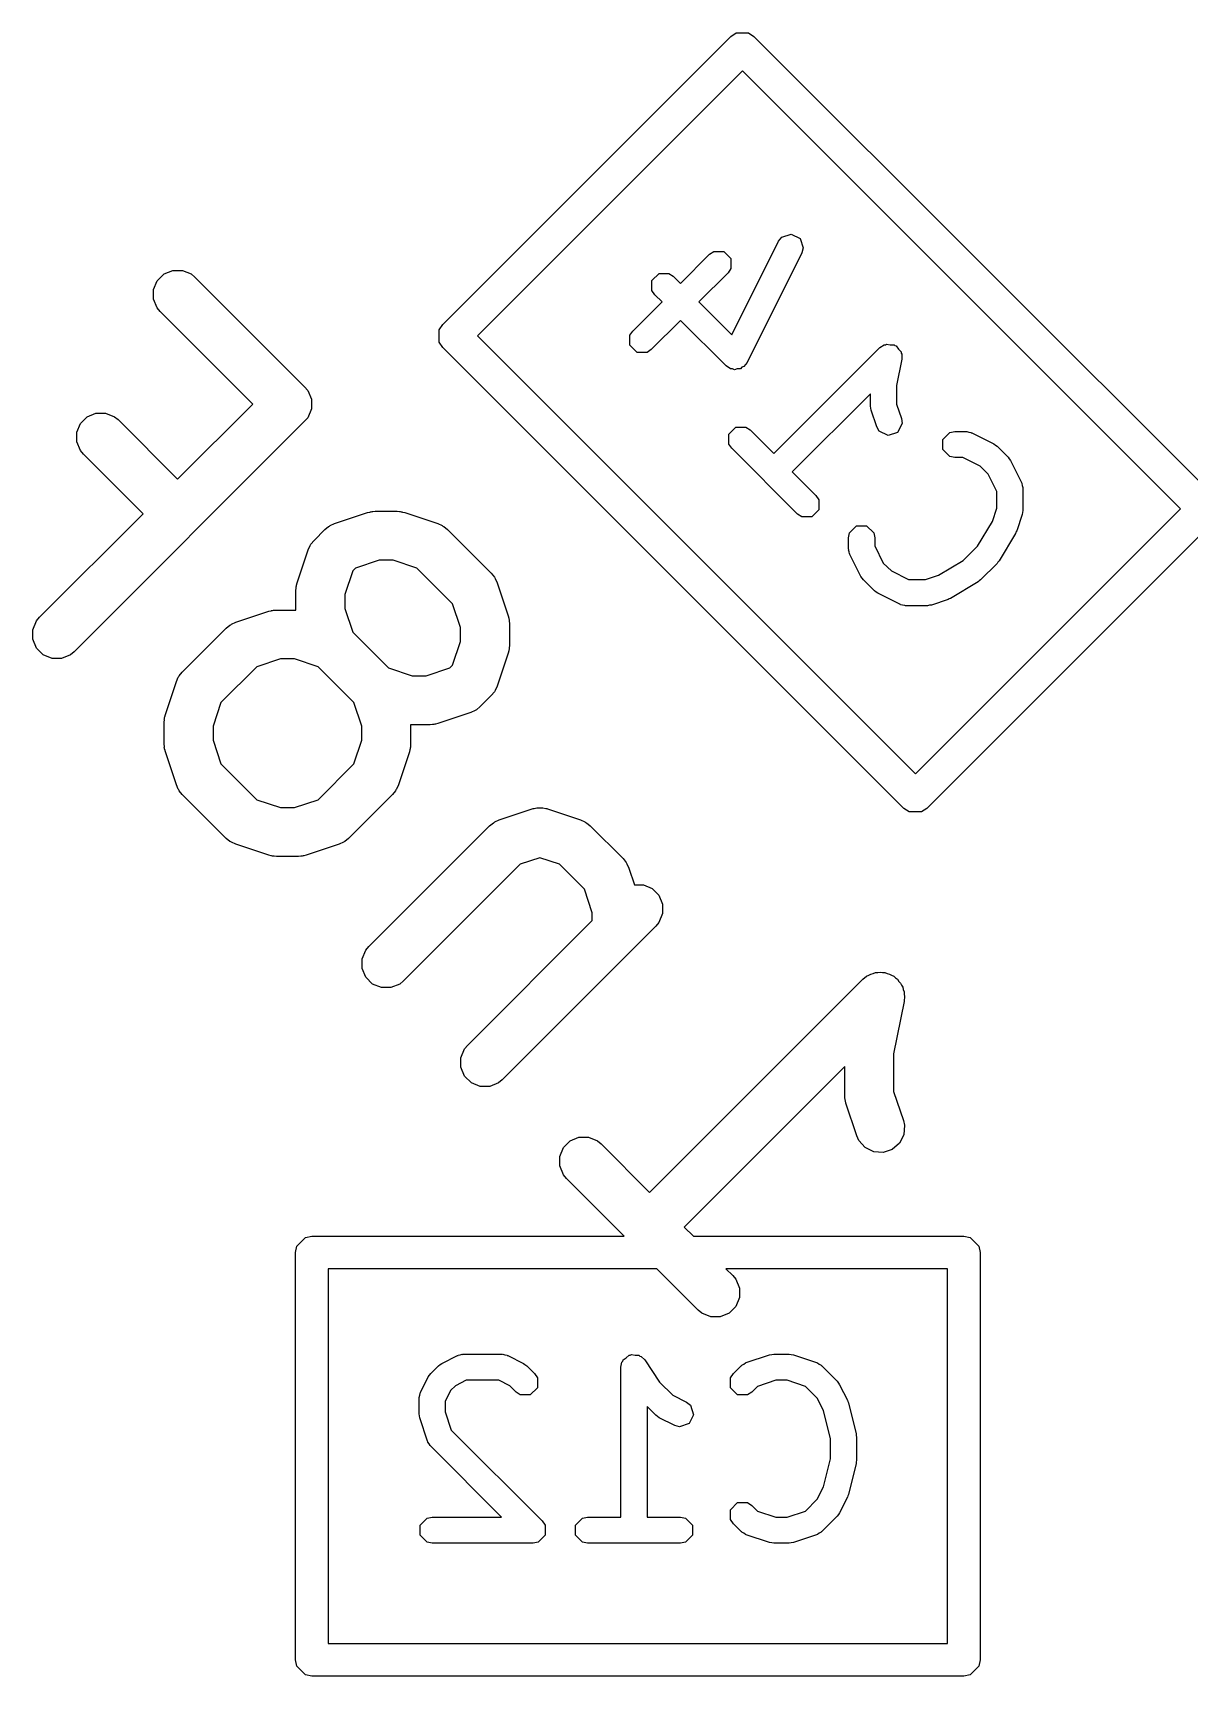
# Model space of a CAD drawing. Extents: x 4.21 to 7.42, y -5.27 to -2.46.
# Drawn here: x 5.9643 to 6.104, y -4.093 to -3.8945 of the extents above; entities that cross this region are included whole.
import ezdxf

# ---------------------------------------------------------------- set-up
doc = ezdxf.new("R2010")
doc.units = 0
doc.header["$MEASUREMENT"] = 0
doc.layers.add('BLACK', color=7, linetype='CONTINUOUS')

msp = doc.modelspace()

# ---------------------------------------------------------------- linework, layer by layer
at = {"layer": 'BLACK', "linetype": 'CONTINUOUS'}
for p, q in [((6.01384, -3.92969), (6.04864, -3.89489)), ((6.04864, -3.89489), (6.04928, -3.89446)), ((6.04928, -3.89446), (6.05078, -3.89446)), ((6.05078, -3.89446), (6.05142, -3.89489)), ((6.05142, -3.89489), (6.1071, -3.95056)), ((6.05003, -3.89906), (6.01802, -3.93108)), ((6.10293, -3.95196), (6.05003, -3.89906)), ((6.05477, -3.91914), (6.05592, -3.91876)), ((6.05592, -3.91876), (6.05699, -3.9193)), ((6.04874, -3.93093), (6.0544, -3.91963)), ((6.0544, -3.91963), (6.05477, -3.91914)), ((6.05699, -3.9193), (6.05738, -3.92045)), ((6.05738, -3.92045), (6.05721, -3.92104)), ((6.04255, -3.92473), (6.04607, -3.92121)), ((6.04607, -3.92121), (6.04658, -3.92087)), ((6.04658, -3.92087), (6.04779, -3.92087)), ((6.04779, -3.92087), (6.04864, -3.92172)), ((6.04864, -3.92172), (6.04864, -3.92292)), ((6.05721, -3.92104), (6.05058, -3.93429)), ((5.97892, -3.92547), (5.97936, -3.92441)), ((5.97936, -3.92441), (5.98018, -3.92359)), ((5.98018, -3.92359), (5.98124, -3.92315)), ((5.98124, -3.92315), (5.98239, -3.92315)), ((5.98239, -3.92315), (5.98346, -3.92359)), ((5.98346, -3.92359), (5.98391, -3.92396)), ((5.98391, -3.92396), (5.99716, -3.93722)), ((6.0391, -3.92437), (6.03996, -3.92352)), ((6.0391, -3.92558), (6.0391, -3.92437)), ((6.03996, -3.92352), (6.04116, -3.92352)), ((6.04116, -3.92352), (6.04167, -3.92386)), ((6.04167, -3.92386), (6.04255, -3.92473)), ((6.0483, -3.92344), (6.04477, -3.92696)), ((6.04864, -3.92292), (6.0483, -3.92344)), ((5.97892, -3.92662), (5.97892, -3.92547)), ((5.97936, -3.92769), (5.97892, -3.92662)), ((6.03945, -3.92609), (6.0391, -3.92558)), ((6.04032, -3.92696), (6.03945, -3.92609)), ((5.97973, -3.92814), (5.97936, -3.92769)), ((5.9909, -3.93931), (5.97973, -3.92814)), ((6.03679, -3.93049), (6.04032, -3.92696)), ((6.04477, -3.92696), (6.04874, -3.93093)), ((6.01341, -3.93032), (6.01384, -3.92969)), ((6.01341, -3.93183), (6.01341, -3.93032)), ((6.03645, -3.931), (6.03679, -3.93049)), ((6.04255, -3.92919), (6.03902, -3.93272)), ((6.04806, -3.9347), (6.04255, -3.92919)), ((6.01384, -3.93247), (6.01341, -3.93183)), ((6.06952, -3.98815), (6.01384, -3.93247)), ((6.01802, -3.93108), (6.07091, -3.98397)), ((6.03645, -3.9322), (6.03645, -3.931)), ((6.03731, -3.93306), (6.03645, -3.9322)), ((6.03902, -3.93272), (6.03851, -3.93306)), ((6.05382, -3.94528), (6.06662, -3.93248)), ((6.06662, -3.93248), (6.06713, -3.93214)), ((6.06713, -3.93214), (6.06729, -3.93214)), ((6.06729, -3.93214), (6.06743, -3.93205)), ((6.06743, -3.93205), (6.06788, -3.93214)), ((6.06788, -3.93214), (6.06834, -3.93214)), ((6.06834, -3.93214), (6.06845, -3.93225)), ((6.06845, -3.93225), (6.06861, -3.93228)), ((6.06861, -3.93228), (6.06887, -3.93266)), ((6.06887, -3.93266), (6.06919, -3.93299)), ((6.03851, -3.93306), (6.03731, -3.93306)), ((6.04857, -3.93504), (6.04806, -3.9347)), ((6.05058, -3.93429), (6.05021, -3.93478)), ((6.06928, -3.9339), (6.06865, -3.93706)), ((6.06919, -3.93299), (6.06919, -3.93315)), ((6.06919, -3.93315), (6.06928, -3.93328)), ((6.06928, -3.93328), (6.06928, -3.9339)), ((6.04883, -3.93504), (6.04857, -3.93504)), ((6.04906, -3.93516), (6.04883, -3.93504)), ((6.04941, -3.93504), (6.04906, -3.93516)), ((6.04978, -3.93504), (6.04941, -3.93504)), ((6.04996, -3.93486), (6.04978, -3.93504)), ((6.05021, -3.93478), (6.04996, -3.93486)), ((5.99716, -3.93722), (5.99753, -3.93766)), ((5.99753, -3.93766), (5.99753, -3.93766)), ((5.99753, -3.93766), (5.99797, -3.93873)), ((5.99797, -3.93873), (5.99797, -3.93988)), ((6.0655, -3.93805), (6.05604, -3.94751)), ((6.0655, -3.93956), (6.0655, -3.93805)), ((6.06865, -3.93706), (6.06865, -3.9393)), ((5.9709, -3.94083), (5.97196, -3.94039)), ((5.97196, -3.94039), (5.97311, -3.94039)), ((5.97311, -3.94039), (5.97418, -3.94083)), ((5.98182, -3.94839), (5.9909, -3.93931)), ((5.99797, -3.93988), (5.99753, -3.94095)), ((6.06555, -3.9398), (6.0655, -3.93956)), ((6.06558, -3.94005), (6.06555, -3.9398)), ((6.06624, -3.94204), (6.06558, -3.94005)), ((6.06865, -3.9393), (6.06923, -3.94105)), ((5.99716, -3.94139), (5.96932, -3.96923)), ((5.96964, -3.94271), (5.97008, -3.94164)), ((5.97008, -3.94164), (5.9709, -3.94083)), ((5.97418, -3.94083), (5.97463, -3.94119)), ((5.97463, -3.94119), (5.98182, -3.94839)), ((5.99753, -3.94095), (5.99716, -3.94139)), ((6.04838, -3.94293), (6.04924, -3.94208)), ((6.04924, -3.94208), (6.05044, -3.94208)), ((6.05044, -3.94208), (6.05095, -3.94242)), ((6.05095, -3.94242), (6.05382, -3.94528)), ((6.06655, -3.94258), (6.06624, -3.94204)), ((6.06762, -3.94311), (6.06655, -3.94258)), ((6.06931, -3.94166), (6.06877, -3.94273)), ((6.06923, -3.94105), (6.06931, -3.94166)), ((6.07509, -3.94274), (6.07569, -3.94262)), ((6.07569, -3.94262), (6.07701, -3.94262)), ((6.07701, -3.94262), (6.07709, -3.94264)), ((6.07709, -3.94264), (6.07713, -3.94262)), ((6.07713, -3.94262), (6.07737, -3.94269)), ((6.07737, -3.94269), (6.07762, -3.94274)), ((5.96964, -3.94386), (5.96964, -3.94271)), ((5.97008, -3.94492), (5.96964, -3.94386)), ((6.04838, -3.94414), (6.04838, -3.94293)), ((6.04873, -3.94465), (6.04838, -3.94414)), ((6.05668, -3.9526), (6.04873, -3.94465)), ((6.06877, -3.94273), (6.06762, -3.94311)), ((6.07423, -3.94359), (6.07509, -3.94274)), ((6.07423, -3.9448), (6.07423, -3.94359)), ((6.07762, -3.94274), (6.07764, -3.94277)), ((6.07764, -3.94277), (6.07772, -3.94279)), ((6.07772, -3.94279), (6.08037, -3.94411)), ((6.08037, -3.94411), (6.08057, -3.94427)), ((6.08057, -3.94427), (6.08078, -3.94441)), ((6.08078, -3.94441), (6.08211, -3.94573)), ((5.97045, -3.94537), (5.97008, -3.94492)), ((5.97764, -3.95256), (5.97045, -3.94537)), ((6.07509, -3.94565), (6.07423, -3.9448)), ((6.07569, -3.94577), (6.07509, -3.94565)), ((6.07664, -3.94577), (6.07569, -3.94577)), ((6.07873, -3.94682), (6.07664, -3.94577)), ((6.08211, -3.94573), (6.08225, -3.94594)), ((6.08225, -3.94594), (6.0824, -3.94614)), ((6.0824, -3.94614), (6.08373, -3.94879)), ((6.05604, -3.94751), (6.05891, -3.95037)), ((6.0797, -3.94778), (6.07873, -3.94682)), ((6.08074, -3.94987), (6.0797, -3.94778)), ((6.05891, -3.95037), (6.05925, -3.95088)), ((6.08074, -3.95189), (6.08074, -3.94987)), ((6.08373, -3.94879), (6.08375, -3.94887)), ((6.08375, -3.94887), (6.08377, -3.9489)), ((6.08377, -3.9489), (6.08382, -3.94914)), ((6.08382, -3.94914), (6.08389, -3.94939)), ((6.08389, -3.94939), (6.08388, -3.94942)), ((6.08388, -3.94942), (6.08389, -3.9495)), ((6.08389, -3.9495), (6.08389, -3.95215)), ((5.96515, -3.96506), (5.97764, -3.95256)), ((6.00077, -3.95374), (6.00475, -3.95241)), ((6.00475, -3.95241), (6.00503, -3.95235)), ((6.00503, -3.95235), (6.0051, -3.95232)), ((6.0051, -3.95232), (6.00521, -3.95231)), ((6.00521, -3.95231), (6.00531, -3.95228)), ((6.00531, -3.95228), (6.00539, -3.95229)), ((6.00539, -3.95229), (6.00568, -3.95226)), ((6.00568, -3.95226), (6.00833, -3.95226)), ((6.00833, -3.95226), (6.00862, -3.95229)), ((6.00862, -3.95229), (6.0087, -3.95228)), ((6.0087, -3.95228), (6.0088, -3.95231)), ((6.0088, -3.95231), (6.00891, -3.95232)), ((6.00891, -3.95232), (6.00898, -3.95235)), ((6.00898, -3.95235), (6.00926, -3.95241)), ((6.00926, -3.95241), (6.01324, -3.95374)), ((6.05719, -3.95294), (6.05668, -3.9526)), ((6.05925, -3.95209), (6.0584, -3.95294)), ((6.05925, -3.95088), (6.05925, -3.95209)), ((6.07091, -3.98397), (6.10293, -3.95196)), ((6.08022, -3.95348), (6.08074, -3.95189)), ((6.08384, -3.9524), (6.08381, -3.95265)), ((6.08389, -3.95215), (6.08384, -3.9524)), ((5.99829, -3.95578), (5.99961, -3.95445)), ((5.99961, -3.95445), (6.00006, -3.95408)), ((6.00006, -3.95408), (6.00016, -3.95404)), ((6.00016, -3.95404), (6.00024, -3.95397)), ((6.00024, -3.95397), (6.00077, -3.95374)), ((6.01324, -3.95374), (6.01377, -3.95397)), ((6.01377, -3.95397), (6.01385, -3.95404)), ((6.01385, -3.95404), (6.01395, -3.95408)), ((6.01395, -3.95408), (6.0144, -3.95445)), ((6.0144, -3.95445), (6.0197, -3.95975)), ((6.0584, -3.95294), (6.05719, -3.95294)), ((6.06297, -3.95486), (6.06382, -3.95401)), ((6.06382, -3.95401), (6.06502, -3.95401)), ((6.06502, -3.95401), (6.06588, -3.95486)), ((6.1071, -3.95335), (6.0723, -3.98815)), ((6.07842, -3.95648), (6.08022, -3.95348)), ((6.08381, -3.95265), (6.08315, -3.95464)), ((5.99758, -3.95693), (5.99781, -3.9564)), ((5.99781, -3.9564), (5.99788, -3.95632)), ((5.99788, -3.95632), (5.99792, -3.95622)), ((5.99792, -3.95622), (5.99829, -3.95578)), ((6.06285, -3.95546), (6.06297, -3.95486)), ((6.06285, -3.95679), (6.06285, -3.95546)), ((6.06588, -3.95486), (6.066, -3.95546)), ((6.066, -3.95546), (6.066, -3.95642)), ((6.066, -3.95642), (6.06704, -3.95851)), ((6.0767, -3.95819), (6.07842, -3.95648)), ((6.08301, -3.95495), (6.08102, -3.95826)), ((6.08306, -3.95479), (6.08301, -3.95495)), ((6.08315, -3.95464), (6.08306, -3.95479)), ((5.99625, -3.96091), (5.99758, -3.95693)), ((6.00616, -3.95817), (6.0033, -3.95912)), ((6.00785, -3.95817), (6.00616, -3.95817)), ((6.01071, -3.95912), (6.00785, -3.95817)), ((6.06286, -3.95687), (6.06285, -3.95679)), ((6.06285, -3.9569), (6.06286, -3.95687)), ((6.06292, -3.95714), (6.06285, -3.9569)), ((6.06297, -3.95739), (6.06292, -3.95714)), ((6.06299, -3.95742), (6.06297, -3.95739)), ((6.06301, -3.95749), (6.06299, -3.95742)), ((6.06434, -3.96014), (6.06301, -3.95749)), ((6.06704, -3.95851), (6.06801, -3.95947)), ((6.0737, -3.95999), (6.0767, -3.95819)), ((6.08078, -3.95857), (6.07879, -3.96055)), ((6.08089, -3.95841), (6.08078, -3.95857)), ((6.08102, -3.95826), (6.08089, -3.95841)), ((6.00296, -3.95946), (6.002, -3.96232)), ((6.0033, -3.95912), (6.00296, -3.95946)), ((6.01503, -3.96344), (6.01071, -3.95912)), ((6.0197, -3.95975), (6.02007, -3.9602)), ((6.02007, -3.9602), (6.02011, -3.9603)), ((6.02011, -3.9603), (6.02018, -3.96038)), ((6.02018, -3.96038), (6.02041, -3.96091)), ((6.06449, -3.96034), (6.06434, -3.96014)), ((6.06463, -3.96055), (6.06449, -3.96034)), ((6.06596, -3.96188), (6.06463, -3.96055)), ((6.06801, -3.95947), (6.0701, -3.96052)), ((6.0701, -3.96052), (6.07212, -3.96052)), ((6.07212, -3.96052), (6.0737, -3.95999)), ((6.07879, -3.96055), (6.07863, -3.96066)), ((5.9961, -3.96184), (5.99613, -3.96155)), ((5.9961, -3.96419), (5.9961, -3.96184)), ((5.99612, -3.96147), (5.99615, -3.96137)), ((5.99613, -3.96155), (5.99612, -3.96147)), ((5.99615, -3.96137), (5.99616, -3.96127)), ((5.99616, -3.96127), (5.99619, -3.96119)), ((5.99619, -3.96119), (5.99625, -3.96091)), ((6.002, -3.96232), (6.002, -3.96401)), ((6.02041, -3.96091), (6.02174, -3.96488)), ((6.06617, -3.96202), (6.06596, -3.96188)), ((6.06637, -3.96217), (6.06617, -3.96202)), ((6.06902, -3.9635), (6.06637, -3.96217)), ((6.07849, -3.96079), (6.07517, -3.96278)), ((6.07863, -3.96066), (6.07849, -3.96079)), ((5.98884, -3.96567), (5.99282, -3.96434)), ((5.99282, -3.96434), (5.9931, -3.96428)), ((5.9931, -3.96428), (5.99317, -3.96425)), ((5.99317, -3.96425), (5.99328, -3.96424)), ((5.99328, -3.96424), (5.99338, -3.96421)), ((5.99338, -3.96421), (5.99346, -3.96422)), ((5.99346, -3.96422), (5.99375, -3.96419)), ((5.99375, -3.96419), (5.9961, -3.96419)), ((6.002, -3.96401), (6.00296, -3.96687)), ((6.01598, -3.9663), (6.01503, -3.96344)), ((6.0691, -3.96352), (6.06902, -3.9635)), ((6.06912, -3.96355), (6.0691, -3.96352)), ((6.06937, -3.9636), (6.06912, -3.96355)), ((6.06961, -3.96366), (6.06937, -3.9636)), ((6.06965, -3.96365), (6.06961, -3.96366)), ((6.06972, -3.96367), (6.06965, -3.96365)), ((6.07238, -3.96367), (6.06972, -3.96367)), ((6.07262, -3.96362), (6.07238, -3.96367)), ((6.07287, -3.96359), (6.07262, -3.96362)), ((6.07486, -3.96292), (6.07287, -3.96359)), ((6.07501, -3.96284), (6.07486, -3.96292)), ((6.07517, -3.96278), (6.07501, -3.96284)), ((5.96434, -3.96657), (5.96478, -3.9655)), ((5.96478, -3.9655), (5.96515, -3.96506)), ((5.98238, -3.97168), (5.98768, -3.96638)), ((5.98768, -3.96638), (5.98813, -3.96601)), ((5.98813, -3.96601), (5.98823, -3.96597)), ((5.98823, -3.96597), (5.98831, -3.9659)), ((5.98831, -3.9659), (5.98884, -3.96567)), ((6.01598, -3.96799), (6.01598, -3.9663)), ((6.02174, -3.96488), (6.0218, -3.96517)), ((6.0218, -3.96517), (6.02183, -3.96524)), ((6.02183, -3.96524), (6.02184, -3.96535)), ((6.02184, -3.96535), (6.02187, -3.96545)), ((6.02187, -3.96545), (6.02186, -3.96553)), ((6.02186, -3.96553), (6.02189, -3.96582)), ((6.02189, -3.96582), (6.02189, -3.96847)), ((5.96434, -3.96772), (5.96434, -3.96657)), ((5.96478, -3.96878), (5.96434, -3.96772)), ((6.00296, -3.96687), (6.00727, -3.97119)), ((6.01503, -3.97085), (6.01598, -3.96799)), ((6.02189, -3.96847), (6.02186, -3.96876)), ((5.9656, -3.9696), (5.96478, -3.96878)), ((5.96666, -3.97004), (5.9656, -3.9696)), ((5.96781, -3.97004), (5.96666, -3.97004)), ((5.96888, -3.9696), (5.96781, -3.97004)), ((5.96932, -3.96923), (5.96888, -3.9696)), ((5.99423, -3.9701), (5.99137, -3.97105)), ((5.99592, -3.9701), (5.99423, -3.9701)), ((5.99878, -3.97105), (5.99592, -3.9701)), ((6.02174, -3.9694), (6.02041, -3.97338)), ((6.0218, -3.96912), (6.02174, -3.9694)), ((6.02183, -3.96905), (6.0218, -3.96912)), ((6.02184, -3.96894), (6.02183, -3.96905)), ((6.02187, -3.96884), (6.02184, -3.96894)), ((6.02186, -3.96876), (6.02187, -3.96884)), ((5.98167, -3.97284), (5.9819, -3.97231)), ((5.9819, -3.97231), (5.98197, -3.97223)), ((5.98197, -3.97223), (5.98201, -3.97213)), ((5.98201, -3.97213), (5.98238, -3.97168)), ((5.99137, -3.97105), (5.98705, -3.97537)), ((6.0031, -3.97537), (5.99878, -3.97105)), ((6.00727, -3.97119), (6.01014, -3.97215)), ((6.01014, -3.97215), (6.01183, -3.97215)), ((6.01183, -3.97215), (6.01469, -3.97119)), ((6.01469, -3.97119), (6.01503, -3.97085)), ((5.98034, -3.97682), (5.98167, -3.97284)), ((6.02007, -3.97409), (6.0197, -3.97453)), ((6.02011, -3.97399), (6.02007, -3.97409)), ((6.02018, -3.97391), (6.02011, -3.97399)), ((6.02041, -3.97338), (6.02018, -3.97391)), ((5.98705, -3.97537), (5.9861, -3.97823)), ((6.00405, -3.97823), (6.0031, -3.97537)), ((6.01775, -3.97634), (6.01722, -3.97657)), ((6.01783, -3.97627), (6.01775, -3.97634)), ((6.01793, -3.97623), (6.01783, -3.97627)), ((6.01837, -3.97586), (6.01793, -3.97623)), ((6.0197, -3.97453), (6.01837, -3.97586)), ((5.98019, -3.97775), (5.98022, -3.97746)), ((5.98019, -3.9804), (5.98019, -3.97775)), ((5.98021, -3.97738), (5.98024, -3.97728)), ((5.98022, -3.97746), (5.98021, -3.97738)), ((5.98024, -3.97728), (5.98025, -3.97717)), ((5.98025, -3.97717), (5.98028, -3.9771)), ((5.98028, -3.9771), (5.98034, -3.97682)), ((5.9861, -3.97823), (5.9861, -3.97992)), ((6.00405, -3.97992), (6.00405, -3.97823)), ((6.01231, -3.97805), (6.00996, -3.97805)), ((6.00996, -3.97805), (6.00996, -3.9804)), ((6.0126, -3.97802), (6.01231, -3.97805)), ((6.01268, -3.97803), (6.0126, -3.97802)), ((6.01278, -3.978), (6.01268, -3.97803)), ((6.01288, -3.97799), (6.01278, -3.978)), ((6.01296, -3.97796), (6.01288, -3.97799)), ((6.01324, -3.9779), (6.01296, -3.97796)), ((6.01722, -3.97657), (6.01324, -3.9779)), ((5.98022, -3.98069), (5.98019, -3.9804)), ((5.9861, -3.97992), (5.98705, -3.98278)), ((6.0031, -3.98278), (6.00405, -3.97992)), ((6.00996, -3.9804), (6.00993, -3.98069)), ((5.98021, -3.98077), (5.98022, -3.98069)), ((5.98024, -3.98087), (5.98021, -3.98077)), ((5.98025, -3.98098), (5.98024, -3.98087)), ((5.98028, -3.98105), (5.98025, -3.98098)), ((5.98034, -3.98133), (5.98028, -3.98105)), ((5.98167, -3.98531), (5.98034, -3.98133)), ((6.00981, -3.98133), (6.00848, -3.98531)), ((6.00987, -3.98105), (6.00981, -3.98133)), ((6.0099, -3.98098), (6.00987, -3.98105)), ((6.00991, -3.98087), (6.0099, -3.98098)), ((6.00994, -3.98077), (6.00991, -3.98087)), ((6.00993, -3.98069), (6.00994, -3.98077)), ((5.98705, -3.98278), (5.99137, -3.9871)), ((5.99878, -3.9871), (6.0031, -3.98278)), ((5.9819, -3.98584), (5.98167, -3.98531)), ((5.98197, -3.98592), (5.9819, -3.98584)), ((5.98201, -3.98602), (5.98197, -3.98592)), ((5.98238, -3.98647), (5.98201, -3.98602)), ((6.00813, -3.98602), (6.00777, -3.98647)), ((6.00818, -3.98592), (6.00813, -3.98602)), ((6.00825, -3.98584), (6.00818, -3.98592)), ((6.00848, -3.98531), (6.00825, -3.98584)), ((5.98768, -3.99177), (5.98238, -3.98647)), ((5.99137, -3.9871), (5.99423, -3.98805)), ((5.99423, -3.98805), (5.99592, -3.98805)), ((5.99592, -3.98805), (5.99878, -3.9871)), ((6.00777, -3.98647), (6.00247, -3.99177)), ((6.02065, -3.98953), (6.02463, -3.9882)), ((6.02463, -3.9882), (6.02474, -3.98818)), ((6.02474, -3.98818), (6.02478, -3.98816)), ((6.02478, -3.98816), (6.02486, -3.98815)), ((6.02486, -3.98815), (6.0252, -3.98808)), ((6.0252, -3.98808), (6.02556, -3.9881)), ((6.02556, -3.9881), (6.02593, -3.98808)), ((6.02593, -3.98808), (6.02627, -3.98815)), ((6.02627, -3.98815), (6.02634, -3.98816)), ((6.02634, -3.98816), (6.02639, -3.98818)), ((6.02639, -3.98818), (6.0265, -3.9882)), ((6.0265, -3.9882), (6.03048, -3.98953)), ((6.07016, -3.98857), (6.06952, -3.98815)), ((6.0723, -3.98815), (6.07166, -3.98857)), ((6.00492, -4.00483), (6.0195, -3.99024)), ((6.0195, -3.99024), (6.01995, -3.98988)), ((6.01995, -3.98988), (6.02005, -3.98984)), ((6.02005, -3.98984), (6.02013, -3.98977)), ((6.02013, -3.98977), (6.02065, -3.98953)), ((6.03048, -3.98953), (6.031, -3.98977)), ((6.031, -3.98977), (6.03108, -3.98984)), ((6.03108, -3.98984), (6.03118, -3.98988)), ((6.03118, -3.98988), (6.03163, -3.99024)), ((6.03163, -3.99024), (6.03561, -3.99422)), ((6.07166, -3.98857), (6.07016, -3.98857)), ((6.07166, -3.98857), (6.07166, -3.98857)), ((6.07166, -3.98857), (6.07166, -3.98857)), ((5.98813, -3.99214), (5.98768, -3.99177)), ((5.98823, -3.99218), (5.98813, -3.99214)), ((5.98831, -3.99225), (5.98823, -3.99218)), ((5.98884, -3.99248), (5.98831, -3.99225)), ((6.00184, -3.99225), (6.00131, -3.99248)), ((6.00192, -3.99218), (6.00184, -3.99225)), ((6.00202, -3.99214), (6.00192, -3.99218)), ((6.00247, -3.99177), (6.00202, -3.99214)), ((5.99282, -3.99381), (5.98884, -3.99248)), ((5.9931, -3.99387), (5.99282, -3.99381)), ((5.99317, -3.9939), (5.9931, -3.99387)), ((5.99328, -3.99391), (5.99317, -3.9939)), ((5.99338, -3.99394), (5.99328, -3.99391)), ((5.99346, -3.99393), (5.99338, -3.99394)), ((5.99375, -3.99396), (5.99346, -3.99393)), ((5.9964, -3.99396), (5.99375, -3.99396)), ((5.99669, -3.99393), (5.9964, -3.99396)), ((5.99677, -3.99394), (5.99669, -3.99393)), ((5.99687, -3.99391), (5.99677, -3.99394)), ((5.99698, -3.9939), (5.99687, -3.99391)), ((5.99705, -3.99387), (5.99698, -3.9939)), ((5.99733, -3.99381), (5.99705, -3.99387)), ((6.00131, -3.99248), (5.99733, -3.99381)), ((6.02556, -3.99412), (6.02318, -3.99491)), ((6.02795, -3.99491), (6.02556, -3.99412)), ((6.03561, -3.99422), (6.03597, -3.99467)), ((6.02318, -3.99491), (6.00909, -4.009)), ((6.03094, -3.9979), (6.02795, -3.99491)), ((6.03597, -3.99467), (6.03601, -3.99477)), ((6.03601, -3.99477), (6.03608, -3.99485)), ((6.03608, -3.99485), (6.03632, -3.99537)), ((6.03632, -3.99537), (6.03699, -3.99739)), ((6.03189, -4.00076), (6.03094, -3.9979)), ((6.03699, -3.99739), (6.03807, -3.99739)), ((6.03807, -3.99739), (6.03914, -3.99783)), ((6.03914, -3.99783), (6.03995, -3.99864)), ((6.03995, -3.99864), (6.04039, -3.99971)), ((6.04039, -3.99971), (6.04039, -4.00086)), ((6.01685, -4.01676), (6.03189, -4.00171)), ((6.03189, -4.00171), (6.03189, -4.00076)), ((6.03995, -4.00193), (6.03958, -4.00237)), ((6.04039, -4.00086), (6.03995, -4.00193)), ((6.03958, -4.00237), (6.02102, -4.02093)), ((6.00411, -4.00634), (6.00455, -4.00527)), ((6.00455, -4.00527), (6.00492, -4.00483)), ((6.00411, -4.00749), (6.00411, -4.00634)), ((6.00455, -4.00855), (6.00411, -4.00749)), ((6.06529, -4.00832), (6.06553, -4.00816)), ((6.06553, -4.00816), (6.06582, -4.00811)), ((6.06582, -4.00811), (6.06608, -4.00799)), ((6.06608, -4.00799), (6.06638, -4.00799)), ((6.06638, -4.00799), (6.06666, -4.00794)), ((6.06666, -4.00794), (6.06695, -4.00799)), ((6.06695, -4.00799), (6.06724, -4.00799)), ((6.06724, -4.00799), (6.06751, -4.00811)), ((6.06751, -4.00811), (6.06779, -4.00816)), ((6.06779, -4.00816), (6.06803, -4.00832)), ((6.00537, -4.00937), (6.00455, -4.00855)), ((6.00643, -4.00981), (6.00537, -4.00937)), ((6.00758, -4.00981), (6.00643, -4.00981)), ((6.00865, -4.00937), (6.00758, -4.00981)), ((6.00909, -4.009), (6.00865, -4.00937)), ((6.03882, -4.03455), (6.06457, -4.0088)), ((6.06457, -4.0088), (6.06457, -4.0088)), ((6.06457, -4.0088), (6.06457, -4.0088)), ((6.06457, -4.0088), (6.06458, -4.0088)), ((6.06458, -4.0088), (6.06502, -4.00844)), ((6.06502, -4.00844), (6.06529, -4.00832)), ((6.06803, -4.00832), (6.0683, -4.00844)), ((6.0683, -4.00844), (6.06851, -4.00864)), ((6.06851, -4.00864), (6.06875, -4.0088)), ((6.06875, -4.0088), (6.06891, -4.00905)), ((6.06891, -4.00905), (6.06912, -4.00925)), ((6.06912, -4.00925), (6.06923, -4.00952)), ((6.06923, -4.00952), (6.06939, -4.00976)), ((6.06939, -4.00976), (6.06945, -4.01005)), ((6.06945, -4.01005), (6.06956, -4.01031)), ((6.06956, -4.01147), (6.06829, -4.01781)), ((6.06956, -4.01031), (6.06956, -4.01061)), ((6.06956, -4.01061), (6.06961, -4.01089)), ((6.06961, -4.01089), (6.06956, -4.01146)), ((6.06956, -4.01146), (6.06956, -4.01147)), ((6.06956, -4.01147), (6.06956, -4.01147)), ((6.06956, -4.01147), (6.06956, -4.01147)), ((6.01604, -4.01827), (6.01648, -4.0172)), ((6.01648, -4.0172), (6.01685, -4.01676)), ((6.06829, -4.01781), (6.06829, -4.02234)), ((6.01604, -4.01942), (6.01604, -4.01827)), ((6.01648, -4.02049), (6.01604, -4.01942)), ((6.06238, -4.01934), (6.043, -4.03873)), ((6.06238, -4.02282), (6.06238, -4.01934)), ((6.0173, -4.0213), (6.01648, -4.02049)), ((6.01836, -4.02174), (6.0173, -4.0213)), ((6.01951, -4.02174), (6.01836, -4.02174)), ((6.02058, -4.0213), (6.01951, -4.02174)), ((6.02102, -4.02093), (6.02058, -4.0213)), ((6.06241, -4.02311), (6.06238, -4.02282)), ((6.0624, -4.02319), (6.06241, -4.02311)), ((6.06243, -4.02329), (6.0624, -4.02319)), ((6.06244, -4.0234), (6.06243, -4.02329)), ((6.06247, -4.02347), (6.06244, -4.0234)), ((6.06253, -4.02376), (6.06247, -4.02347)), ((6.06386, -4.02773), (6.06253, -4.02376)), ((6.06829, -4.02234), (6.06946, -4.02586)), ((6.06946, -4.02586), (6.06959, -4.02643)), ((6.02923, -4.02832), (6.03029, -4.02788)), ((6.03029, -4.02788), (6.03144, -4.02788)), ((6.03144, -4.02788), (6.03251, -4.02832)), ((6.06409, -4.02826), (6.06386, -4.02773)), ((6.06951, -4.02758), (6.06899, -4.02861)), ((6.06959, -4.02643), (6.06951, -4.02758)), ((6.02797, -4.0302), (6.02841, -4.02914)), ((6.02841, -4.02914), (6.02923, -4.02832)), ((6.03251, -4.02832), (6.03296, -4.02869)), ((6.03296, -4.02869), (6.03882, -4.03455)), ((6.06485, -4.02913), (6.06409, -4.02826)), ((6.06588, -4.02965), (6.06485, -4.02913)), ((6.06703, -4.02973), (6.06588, -4.02965)), ((6.06812, -4.02936), (6.06703, -4.02973)), ((6.06899, -4.02861), (6.06812, -4.02936)), ((6.02797, -4.03135), (6.02797, -4.0302)), ((6.02841, -4.03242), (6.02797, -4.03135)), ((6.02878, -4.03286), (6.02841, -4.03242)), ((6.03575, -4.03984), (6.02878, -4.03286)), ((5.99728, -4.03999), (5.99803, -4.03984)), ((5.99803, -4.03984), (6.03575, -4.03984)), ((6.043, -4.03873), (6.0441, -4.03984)), ((6.0441, -4.03984), (6.07677, -4.03984)), ((6.07677, -4.03984), (6.07752, -4.03999)), ((5.99606, -4.0418), (5.99621, -4.04105)), ((5.99606, -4.09102), (5.99606, -4.0418)), ((5.99621, -4.04105), (5.99728, -4.03999)), ((6.07752, -4.03999), (6.07859, -4.04105)), ((6.07859, -4.04105), (6.07874, -4.0418)), ((6.07874, -4.0418), (6.07874, -4.09102)), ((6.03969, -4.04377), (6, -4.04377)), ((6, -4.04377), (6, -4.08905)), ((6.04469, -4.04877), (6.03969, -4.04377)), ((6.04804, -4.04377), (6.04886, -4.0446)), ((6.0748, -4.04377), (6.04804, -4.04377)), ((6.0748, -4.08905), (6.0748, -4.04377)), ((6.04886, -4.0446), (6.04923, -4.04504)), ((6.04923, -4.04504), (6.04967, -4.04611)), ((6.04967, -4.04726), (6.04923, -4.04832)), ((6.04967, -4.04611), (6.04967, -4.04726)), ((6.04513, -4.04914), (6.04469, -4.04877)), ((6.0462, -4.04958), (6.04513, -4.04914)), ((6.04735, -4.04958), (6.0462, -4.04958)), ((6.04842, -4.04914), (6.04735, -4.04958)), ((6.04923, -4.04832), (6.04842, -4.04914)), ((6.01238, -4.05643), (6.01332, -4.05549)), ((6.01332, -4.05549), (6.01353, -4.05535)), ((6.01353, -4.05535), (6.01373, -4.0552)), ((6.01373, -4.0552), (6.0156, -4.05426)), ((6.0156, -4.05426), (6.01568, -4.05424)), ((6.01568, -4.05424), (6.01571, -4.05421)), ((6.01571, -4.05421), (6.01595, -4.05416)), ((6.01595, -4.05416), (6.0162, -4.0541)), ((6.0162, -4.0541), (6.01623, -4.05411)), ((6.01623, -4.05411), (6.01631, -4.05409)), ((6.01631, -4.05409), (6.021, -4.05409)), ((6.021, -4.05409), (6.02107, -4.05411)), ((6.02107, -4.05411), (6.02111, -4.0541)), ((6.02111, -4.0541), (6.02135, -4.05416)), ((6.02135, -4.05416), (6.0216, -4.05421)), ((6.0216, -4.05421), (6.02162, -4.05424)), ((6.02162, -4.05424), (6.0217, -4.05426)), ((6.0217, -4.05426), (6.02357, -4.0552)), ((6.02357, -4.0552), (6.02377, -4.05535)), ((6.02377, -4.05535), (6.02398, -4.05549)), ((6.02398, -4.05549), (6.02492, -4.05643)), ((6.03536, -4.05567), (6.03548, -4.05507)), ((6.03536, -4.07378), (6.03536, -4.05567)), ((6.03548, -4.05507), (6.03559, -4.05495)), ((6.03559, -4.05495), (6.03562, -4.05479)), ((6.03562, -4.05479), (6.036, -4.05454)), ((6.036, -4.05454), (6.03633, -4.05421)), ((6.03633, -4.05421), (6.03649, -4.05421)), ((6.03649, -4.05421), (6.03663, -4.05412)), ((6.03663, -4.05412), (6.03707, -4.05421)), ((6.03707, -4.05421), (6.03753, -4.05421)), ((6.03753, -4.05421), (6.03765, -4.05433)), ((6.03765, -4.05433), (6.03781, -4.05436)), ((6.03781, -4.05436), (6.03824, -4.05479)), ((6.03824, -4.05479), (6.04003, -4.05748)), ((6.04894, -4.05643), (6.04988, -4.05549)), ((6.04988, -4.05549), (6.04994, -4.05545)), ((6.04994, -4.05545), (6.04996, -4.05542)), ((6.04996, -4.05542), (6.05018, -4.05529)), ((6.05018, -4.05529), (6.05039, -4.05515)), ((6.05039, -4.05515), (6.05042, -4.05515)), ((6.05042, -4.05515), (6.05049, -4.05511)), ((6.05049, -4.05511), (6.05331, -4.05417)), ((6.05331, -4.05417), (6.05356, -4.05414)), ((6.05356, -4.05414), (6.0538, -4.05409)), ((6.0538, -4.05409), (6.05568, -4.05409)), ((6.05568, -4.05409), (6.05593, -4.05414)), ((6.05593, -4.05414), (6.05618, -4.05417)), ((6.05618, -4.05417), (6.05899, -4.05511)), ((6.05899, -4.05511), (6.05906, -4.05515)), ((6.05906, -4.05515), (6.05909, -4.05515)), ((6.05909, -4.05515), (6.0593, -4.05529)), ((6.0593, -4.05529), (6.05952, -4.05542)), ((6.05952, -4.05542), (6.05954, -4.05545)), ((6.05954, -4.05545), (6.0596, -4.05549)), ((6.0596, -4.05549), (6.06148, -4.05737)), ((6.01115, -4.05871), (6.01209, -4.05684)), ((6.01209, -4.05684), (6.01224, -4.05664)), ((6.01224, -4.05664), (6.01238, -4.05643)), ((6.01668, -4.05724), (6.01537, -4.0579)), ((6.02062, -4.05724), (6.01668, -4.05724)), ((6.02194, -4.0579), (6.02062, -4.05724)), ((6.02492, -4.05643), (6.02526, -4.05694)), ((6.02526, -4.05694), (6.02526, -4.05815)), ((6.04003, -4.05748), (6.04161, -4.05906)), ((6.0486, -4.05694), (6.04894, -4.05643)), ((6.0486, -4.05815), (6.0486, -4.05694)), ((6.05406, -4.05724), (6.05184, -4.05798)), ((6.05542, -4.05724), (6.05406, -4.05724)), ((6.05764, -4.05798), (6.05542, -4.05724)), ((6.06148, -4.05737), (6.06162, -4.05758)), ((6.06162, -4.05758), (6.06177, -4.05778)), ((6.06177, -4.05778), (6.06271, -4.05965)), ((6.01098, -4.05942), (6.011, -4.05934)), ((6.01098, -4.06129), (6.01098, -4.05942)), ((6.01099, -4.05931), (6.01105, -4.05906)), ((6.011, -4.05934), (6.01099, -4.05931)), ((6.01105, -4.05906), (6.0111, -4.05882)), ((6.0111, -4.05882), (6.01113, -4.05879)), ((6.01113, -4.05879), (6.01115, -4.05871)), ((6.01479, -4.05848), (6.01413, -4.05979)), ((6.01413, -4.05979), (6.01413, -4.06104)), ((6.01537, -4.0579), (6.01479, -4.05848)), ((6.02269, -4.05866), (6.02194, -4.0579)), ((6.0232, -4.059), (6.02269, -4.05866)), ((6.02441, -4.059), (6.0232, -4.059)), ((6.02526, -4.05815), (6.02441, -4.059)), ((6.04161, -4.05906), (6.04326, -4.05988)), ((6.04945, -4.059), (6.0486, -4.05815)), ((6.05066, -4.059), (6.04945, -4.059)), ((6.05117, -4.05866), (6.05066, -4.059)), ((6.05184, -4.05798), (6.05117, -4.05866)), ((6.05907, -4.05941), (6.05764, -4.05798)), ((6.05982, -4.0609), (6.05907, -4.05941)), ((6.06271, -4.05965), (6.06276, -4.05982)), ((6.06276, -4.05982), (6.06283, -4.05997)), ((6.01103, -4.06154), (6.01098, -4.06129)), ((6.01106, -4.06179), (6.01103, -4.06154)), ((6.012, -4.0646), (6.01106, -4.06179)), ((6.01413, -4.06104), (6.01487, -4.06325)), ((6.03957, -4.06147), (6.03851, -4.06041)), ((6.03851, -4.06041), (6.03851, -4.07378)), ((6.03978, -4.06161), (6.03957, -4.06147)), ((6.03998, -4.06176), (6.03978, -4.06161)), ((6.04185, -4.0627), (6.03998, -4.06176)), ((6.04326, -4.05988), (6.04374, -4.06026)), ((6.04413, -4.0614), (6.04359, -4.06248)), ((6.04374, -4.06026), (6.04413, -4.0614)), ((6.06067, -4.0643), (6.05982, -4.0609)), ((6.06283, -4.05997), (6.06377, -4.06372)), ((6.01487, -4.06325), (6.02586, -4.07424)), ((6.04244, -4.06286), (6.04185, -4.0627)), ((6.04359, -4.06248), (6.04244, -4.06286)), ((6.06377, -4.06372), (6.06378, -4.06392)), ((6.01204, -4.06467), (6.012, -4.0646)), ((6.01204, -4.06471), (6.01204, -4.06467)), ((6.01218, -4.06492), (6.01204, -4.06471)), ((6.01231, -4.06514), (6.01218, -4.06492)), ((6.01234, -4.06515), (6.01231, -4.06514)), ((6.01238, -4.06522), (6.01234, -4.06515)), ((6.02094, -4.07378), (6.01238, -4.06522)), ((6.06067, -4.06672), (6.06067, -4.0643)), ((6.06378, -4.06392), (6.06381, -4.0641)), ((6.06381, -4.0641), (6.06381, -4.06692)), ((6.05982, -4.07012), (6.06067, -4.06672)), ((6.06377, -4.0673), (6.06283, -4.07105)), ((6.06378, -4.06711), (6.06377, -4.0673)), ((6.06381, -4.06692), (6.06378, -4.06711)), ((6.05764, -4.07304), (6.05907, -4.07161)), ((6.05907, -4.07161), (6.05982, -4.07012)), ((6.06271, -4.07137), (6.06177, -4.07325)), ((6.06276, -4.0712), (6.06271, -4.07137)), ((6.06283, -4.07105), (6.06276, -4.0712)), ((6.0486, -4.07288), (6.04945, -4.07202)), ((6.0486, -4.07408), (6.0486, -4.07288)), ((6.04945, -4.07202), (6.05066, -4.07202)), ((6.05066, -4.07202), (6.05117, -4.07236)), ((6.05117, -4.07236), (6.05184, -4.07304)), ((6.05184, -4.07304), (6.05406, -4.07378)), ((6.05542, -4.07378), (6.05764, -4.07304)), ((6.06148, -4.07365), (6.0596, -4.07553)), ((6.06162, -4.07344), (6.06148, -4.07365)), ((6.06177, -4.07325), (6.06162, -4.07344)), ((6.0111, -4.07475), (6.01196, -4.0739)), ((6.0111, -4.07596), (6.0111, -4.07475)), ((6.01196, -4.0739), (6.01256, -4.07378)), ((6.01256, -4.07378), (6.02094, -4.07378)), ((6.02586, -4.07424), (6.0262, -4.07475)), ((6.0262, -4.07475), (6.0262, -4.07596)), ((6.02985, -4.07475), (6.0307, -4.0739)), ((6.02985, -4.07596), (6.02985, -4.07475)), ((6.0307, -4.0739), (6.03131, -4.07378)), ((6.03131, -4.07378), (6.03536, -4.07378)), ((6.03851, -4.07378), (6.04255, -4.07378)), ((6.04255, -4.07378), (6.04316, -4.0739)), ((6.04316, -4.0739), (6.04401, -4.07475)), ((6.04401, -4.07475), (6.04401, -4.07596)), ((6.04894, -4.07459), (6.0486, -4.07408)), ((6.04988, -4.07553), (6.04894, -4.07459)), ((6.04994, -4.07557), (6.04988, -4.07553)), ((6.04996, -4.07561), (6.04994, -4.07557)), ((6.05018, -4.07573), (6.04996, -4.07561)), ((6.05406, -4.07378), (6.05542, -4.07378)), ((6.05952, -4.07561), (6.0593, -4.07573)), ((6.05954, -4.07557), (6.05952, -4.07561)), ((6.0596, -4.07553), (6.05954, -4.07557)), ((6.01196, -4.07681), (6.0111, -4.07596)), ((6.01256, -4.07693), (6.01196, -4.07681)), ((6.02474, -4.07693), (6.01256, -4.07693)), ((6.02535, -4.07681), (6.02474, -4.07693)), ((6.0262, -4.07596), (6.02535, -4.07681)), ((6.02535, -4.07681), (6.02535, -4.07681)), ((6.0307, -4.07681), (6.02985, -4.07596)), ((6.03131, -4.07693), (6.0307, -4.07681)), ((6.04255, -4.07693), (6.03131, -4.07693)), ((6.04316, -4.07681), (6.04255, -4.07693)), ((6.04401, -4.07596), (6.04316, -4.07681)), ((6.05039, -4.07587), (6.05018, -4.07573)), ((6.05042, -4.07587), (6.05039, -4.07587)), ((6.05049, -4.07591), (6.05042, -4.07587)), ((6.05331, -4.07685), (6.05049, -4.07591)), ((6.05356, -4.07688), (6.05331, -4.07685)), ((6.0538, -4.07693), (6.05356, -4.07688)), ((6.05568, -4.07693), (6.0538, -4.07693)), ((6.05593, -4.07688), (6.05568, -4.07693)), ((6.05618, -4.07685), (6.05593, -4.07688)), ((6.05899, -4.07591), (6.05618, -4.07685)), ((6.05906, -4.07587), (6.05899, -4.07591)), ((6.05909, -4.07587), (6.05906, -4.07587)), ((6.0593, -4.07573), (6.05909, -4.07587)), ((6, -4.08905), (6.0748, -4.08905)), ((5.99621, -4.09177), (5.99606, -4.09102)), ((6.07874, -4.09102), (6.07859, -4.09177)), ((5.99728, -4.09284), (5.99621, -4.09177)), ((5.99803, -4.09299), (5.99728, -4.09284)), ((6.07677, -4.09299), (5.99803, -4.09299)), ((6.07752, -4.09284), (6.07677, -4.09299)), ((6.07859, -4.09177), (6.07752, -4.09284))]:
    msp.add_line(p, q, dxfattribs=at)

doc.saveas('drawing.dxf')
